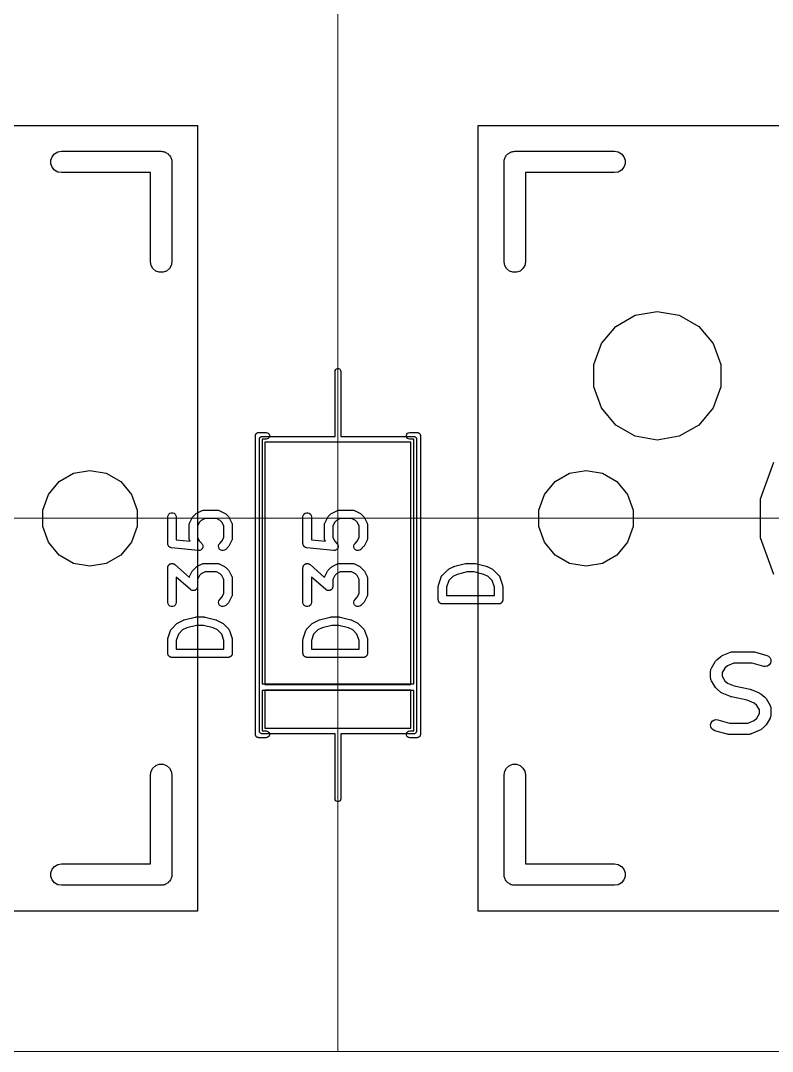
# Model space of a CAD drawing. Header units: millimetres. Extents: x 24 to 200, y 24 to 188.
# Drawn here: x 142.87 to 156.27, y 70.12 to 88.49 of the extents above; entities that cross this region are included whole.
import ezdxf

# ---------------------------------------------------------------- set-up
doc = ezdxf.new("R2010")
doc.units = ezdxf.units.MM
doc.layers.add('3_SwitchPlate', color=6, linetype='Continuous')
doc.layers.add('7_PCBサンプル', color=7, linetype='Continuous')
doc.layers.add('補助線', color=4, linetype='Continuous', lineweight=5, transparency=0.5)

# ---------------------------------------------------------------- blocks, each defined once
blk = doc.blocks.new('hhskb2-F.SilkS')
at = {"layer": '7_PCBサンプル'}
for p, q in [((130.45, -100.504), (130.507, -100.471)), ((130.507, -100.471), (130.572, -100.459)), ((130.572, -100.459), (132.35, -100.459)), ((132.35, -100.459), (132.366, -100.462)), ((132.366, -100.462), (132.383, -100.462)), ((132.383, -100.462), (132.399, -100.468)), ((132.399, -100.468), (132.415, -100.471)), ((132.415, -100.471), (132.43, -100.479)), ((132.43, -100.479), (132.445, -100.485)), ((138.555, -100.485), (138.57, -100.479)), ((138.57, -100.479), (138.585, -100.471)), ((138.585, -100.471), (138.601, -100.468)), ((138.601, -100.468), (138.617, -100.462)), ((138.617, -100.462), (138.634, -100.462)), ((138.634, -100.462), (138.65, -100.459)), ((138.65, -100.459), (140.428, -100.459)), ((140.428, -100.459), (140.493, -100.471)), ((140.493, -100.471), (140.55, -100.504)), ((130.384, -100.617), (130.407, -100.555)), ((130.384, -100.683), (130.384, -100.617)), ((130.407, -100.555), (130.45, -100.504)), ((132.445, -100.485), (132.458, -100.496)), ((132.458, -100.496), (132.472, -100.504)), ((132.472, -100.504), (132.483, -100.517)), ((132.483, -100.517), (132.496, -100.528)), ((132.496, -100.528), (132.504, -100.542)), ((132.504, -100.542), (132.515, -100.555)), ((132.515, -100.555), (132.521, -100.57)), ((132.521, -100.57), (132.529, -100.585)), ((132.529, -100.585), (132.532, -100.601)), ((132.532, -100.601), (132.538, -100.617)), ((132.538, -100.617), (132.538, -100.634)), ((132.538, -100.634), (132.54, -100.65)), ((132.54, -100.65), (132.54, -102.428)), ((138.459, -100.65), (138.462, -100.634)), ((138.459, -102.428), (138.459, -100.65)), ((138.462, -100.617), (138.468, -100.601)), ((138.462, -100.634), (138.462, -100.617)), ((138.468, -100.601), (138.471, -100.585)), ((138.471, -100.585), (138.479, -100.57)), ((138.479, -100.57), (138.485, -100.555)), ((138.485, -100.555), (138.496, -100.542)), ((138.496, -100.542), (138.504, -100.528)), ((138.504, -100.528), (138.517, -100.517)), ((138.517, -100.517), (138.528, -100.504)), ((138.528, -100.504), (138.542, -100.496)), ((138.542, -100.496), (138.555, -100.485)), ((140.55, -100.504), (140.593, -100.555)), ((140.593, -100.555), (140.616, -100.617)), ((140.616, -100.617), (140.616, -100.683)), ((130.407, -100.745), (130.384, -100.683)), ((130.45, -100.796), (130.407, -100.745)), ((130.507, -100.829), (130.45, -100.796)), ((130.572, -100.84), (130.507, -100.829)), ((132.159, -100.84), (130.572, -100.84)), ((132.159, -102.428), (132.159, -100.84)), ((140.428, -100.84), (138.84, -100.84)), ((138.84, -100.84), (138.84, -102.428)), ((140.493, -100.829), (140.428, -100.84)), ((140.55, -100.796), (140.493, -100.829)), ((140.593, -100.745), (140.55, -100.796)), ((140.616, -100.683), (140.593, -100.745)), ((132.171, -102.493), (132.159, -102.428)), ((132.204, -102.55), (132.171, -102.493)), ((132.529, -102.493), (132.496, -102.55)), ((132.54, -102.428), (132.529, -102.493)), ((138.471, -102.493), (138.459, -102.428)), ((138.504, -102.55), (138.471, -102.493)), ((138.829, -102.493), (138.796, -102.55)), ((138.84, -102.428), (138.829, -102.493)), ((132.255, -102.593), (132.204, -102.55)), ((132.317, -102.616), (132.255, -102.593)), ((132.383, -102.616), (132.317, -102.616)), ((132.445, -102.593), (132.383, -102.616)), ((132.496, -102.55), (132.445, -102.593)), ((138.555, -102.593), (138.504, -102.55)), ((138.617, -102.616), (138.555, -102.593)), ((138.683, -102.616), (138.617, -102.616)), ((138.745, -102.593), (138.683, -102.616)), ((138.796, -102.55), (138.745, -102.593)), ((140.452, -103.581), (140.798, -103.382)), ((140.798, -103.382), (141.19, -103.313)), ((141.19, -103.313), (141.582, -103.382)), ((141.582, -103.382), (141.928, -103.581)), ((140.196, -103.886), (140.452, -103.581)), ((141.928, -103.581), (142.184, -103.886)), ((140.06, -104.261), (140.196, -103.886)), ((142.184, -103.886), (142.32, -104.261)), ((140.06, -104.659), (140.06, -104.261)), ((142.32, -104.261), (142.32, -104.659)), ((140.196, -105.034), (140.06, -104.659)), ((142.32, -104.659), (142.184, -105.034)), ((140.452, -105.339), (140.196, -105.034)), ((142.184, -105.034), (141.928, -105.339)), ((140.798, -105.538), (140.452, -105.339)), ((141.928, -105.339), (141.582, -105.538)), ((134.03, -105.53), (134.031, -105.525)), ((134.03, -110.85), (134.03, -105.53)), ((134.031, -105.52), (134.033, -105.515)), ((134.031, -105.525), (134.031, -105.52)), ((134.033, -105.515), (134.034, -105.509)), ((134.034, -105.509), (134.036, -105.505)), ((134.036, -105.505), (134.038, -105.5)), ((134.038, -105.5), (134.041, -105.496)), ((134.041, -105.496), (134.044, -105.491)), ((134.044, -105.491), (134.048, -105.488)), ((134.048, -105.488), (134.051, -105.484)), ((134.051, -105.484), (134.056, -105.481)), ((134.056, -105.481), (134.06, -105.478)), ((134.06, -105.478), (134.065, -105.476)), ((134.065, -105.476), (134.069, -105.474)), ((134.069, -105.474), (134.075, -105.473)), ((134.075, -105.473), (134.08, -105.471)), ((134.08, -105.471), (134.085, -105.471)), ((134.085, -105.471), (134.09, -105.47)), ((134.09, -105.47), (134.22, -105.47)), ((134.22, -105.59), (134.15, -105.59)), ((134.15, -105.59), (134.15, -109.95)), ((134.22, -105.47), (134.241, -105.474)), ((134.241, -105.586), (134.22, -105.59)), ((134.241, -105.474), (134.259, -105.484)), ((134.259, -105.576), (134.241, -105.586)), ((134.259, -105.484), (134.272, -105.5)), ((134.272, -105.56), (134.259, -105.576)), ((134.272, -105.5), (134.279, -105.52)), ((134.279, -105.54), (134.272, -105.56)), ((134.279, -105.52), (134.279, -105.54)), ((136.721, -105.52), (136.728, -105.5)), ((136.721, -105.54), (136.721, -105.52)), ((136.728, -105.56), (136.721, -105.54)), ((136.728, -105.5), (136.741, -105.484)), ((136.741, -105.576), (136.728, -105.56)), ((136.741, -105.484), (136.759, -105.474)), ((136.759, -105.586), (136.741, -105.576)), ((136.759, -105.474), (136.78, -105.47)), ((136.78, -105.59), (136.759, -105.586)), ((136.78, -105.47), (136.91, -105.47)), ((136.85, -105.59), (136.78, -105.59)), ((136.85, -109.95), (136.85, -105.59)), ((136.91, -105.47), (136.915, -105.471)), ((136.915, -105.471), (136.92, -105.471)), ((136.92, -105.471), (136.925, -105.473)), ((136.925, -105.473), (136.931, -105.474)), ((136.931, -105.474), (136.935, -105.476)), ((136.935, -105.476), (136.94, -105.478)), ((136.94, -105.478), (136.944, -105.481)), ((136.944, -105.481), (136.949, -105.484)), ((136.949, -105.484), (136.952, -105.488)), ((136.952, -105.488), (136.956, -105.491)), ((136.956, -105.491), (136.959, -105.496)), ((136.959, -105.496), (136.962, -105.5)), ((136.962, -105.5), (136.964, -105.505)), ((136.964, -105.505), (136.966, -105.509)), ((136.966, -105.509), (136.967, -105.515)), ((136.967, -105.515), (136.969, -105.52)), ((136.969, -105.52), (136.969, -105.525)), ((136.969, -105.525), (136.97, -105.53)), ((136.97, -105.53), (136.97, -110.85)), ((141.19, -105.607), (140.798, -105.538)), ((141.582, -105.538), (141.19, -105.607)), ((130.788, -106.197), (131.08, -106.146)), ((131.08, -106.146), (131.372, -106.197)), ((139.628, -106.197), (139.92, -106.146)), ((139.92, -106.146), (140.212, -106.197)), ((143.029, -106.652), (143.267, -105.999)), ((130.34, -106.573), (130.531, -106.346)), ((130.531, -106.346), (130.788, -106.197)), ((131.372, -106.197), (131.629, -106.346)), ((131.629, -106.346), (131.82, -106.573)), ((139.18, -106.573), (139.371, -106.346)), ((139.371, -106.346), (139.628, -106.197)), ((140.212, -106.197), (140.469, -106.346)), ((140.469, -106.346), (140.66, -106.573)), ((130.239, -106.852), (130.34, -106.573)), ((131.82, -106.573), (131.921, -106.852)), ((139.079, -106.852), (139.18, -106.573)), ((140.66, -106.573), (140.761, -106.852)), ((143.029, -107.348), (143.029, -106.652)), ((130.239, -107.148), (130.239, -106.852)), ((131.921, -106.852), (131.921, -107.148)), ((132.485, -106.928), (132.505, -106.911)), ((132.505, -106.911), (132.529, -106.902)), ((132.529, -106.902), (132.555, -106.902)), ((132.555, -106.902), (132.58, -106.911)), ((132.58, -106.911), (132.6, -106.928)), ((132.975, -106.916), (132.985, -106.909)), ((132.985, -106.909), (133.08, -106.861)), ((133.08, -106.861), (133.084, -106.86)), ((133.084, -106.86), (133.088, -106.858)), ((133.088, -106.858), (133.097, -106.856)), ((133.097, -106.856), (133.105, -106.854)), ((133.105, -106.854), (133.11, -106.854)), ((133.11, -106.854), (133.114, -106.853)), ((133.114, -106.853), (133.352, -106.853)), ((133.352, -106.853), (133.356, -106.854)), ((133.356, -106.854), (133.36, -106.854)), ((133.36, -106.854), (133.369, -106.856)), ((133.369, -106.856), (133.378, -106.858)), ((133.378, -106.858), (133.381, -106.86)), ((133.381, -106.86), (133.385, -106.861)), ((133.385, -106.861), (133.481, -106.909)), ((133.481, -106.909), (133.49, -106.916)), ((139.079, -107.148), (139.079, -106.852)), ((140.761, -106.852), (140.761, -107.148)), ((132.467, -106.976), (132.472, -106.95)), ((132.467, -107.452), (132.467, -106.976)), ((132.472, -106.95), (132.485, -106.928)), ((132.6, -106.928), (132.613, -106.95)), ((132.613, -106.95), (132.617, -106.976)), ((132.617, -106.976), (132.617, -107.384)), ((132.851, -107.102), (132.853, -107.093)), ((132.853, -107.093), (132.855, -107.089)), ((132.855, -107.089), (132.856, -107.085)), ((132.856, -107.085), (132.904, -106.99)), ((132.904, -106.99), (132.911, -106.98)), ((132.911, -106.98), (132.918, -106.97)), ((132.918, -106.97), (132.966, -106.923)), ((132.966, -106.923), (132.975, -106.916)), ((133.033, -107.068), (132.998, -107.136)), ((133.063, -107.037), (133.033, -107.068)), ((133.132, -107.003), (133.063, -107.037)), ((133.334, -107.003), (133.132, -107.003)), ((133.403, -107.037), (133.334, -107.003)), ((133.433, -107.068), (133.403, -107.037)), ((133.467, -107.136), (133.433, -107.068)), ((133.49, -106.916), (133.5, -106.923)), ((133.5, -106.923), (133.548, -106.97)), ((133.548, -106.97), (133.555, -106.98)), ((133.555, -106.98), (133.562, -106.99)), ((133.562, -106.99), (133.609, -107.085)), ((133.609, -107.085), (133.611, -107.089)), ((133.611, -107.089), (133.613, -107.093)), ((133.613, -107.093), (133.614, -107.102)), ((130.34, -107.427), (130.239, -107.148)), ((131.921, -107.148), (131.82, -107.427)), ((132.848, -107.119), (132.849, -107.114)), ((132.848, -107.357), (132.848, -107.119)), ((132.849, -107.11), (132.851, -107.102)), ((132.849, -107.114), (132.849, -107.11)), ((132.998, -107.136), (132.998, -107.339)), ((133.467, -107.339), (133.467, -107.136)), ((133.614, -107.102), (133.617, -107.11)), ((133.617, -107.11), (133.617, -107.114)), ((133.617, -107.114), (133.617, -107.119)), ((133.617, -107.119), (133.617, -107.357)), ((139.18, -107.427), (139.079, -107.148)), ((140.761, -107.148), (140.66, -107.427)), ((130.531, -107.654), (130.34, -107.427)), ((131.82, -107.427), (131.629, -107.654)), ((132.468, -107.455), (132.467, -107.452)), ((132.468, -107.458), (132.468, -107.455)), ((132.47, -107.467), (132.468, -107.458)), ((132.617, -107.384), (132.866, -107.409)), ((132.849, -107.361), (132.848, -107.357)), ((132.849, -107.365), (132.849, -107.361)), ((132.851, -107.374), (132.849, -107.365)), ((132.853, -107.382), (132.851, -107.374)), ((132.855, -107.386), (132.853, -107.382)), ((132.856, -107.39), (132.855, -107.386)), ((132.866, -107.409), (132.856, -107.39)), ((132.998, -107.339), (133.033, -107.407)), ((133.033, -107.407), (133.072, -107.446)), ((133.072, -107.446), (133.072, -107.447)), ((133.072, -107.447), (133.072, -107.447)), ((133.072, -107.447), (133.079, -107.458)), ((133.079, -107.458), (133.087, -107.468)), ((133.379, -107.468), (133.394, -107.446)), ((133.394, -107.446), (133.433, -107.407)), ((133.433, -107.407), (133.467, -107.339)), ((133.609, -107.39), (133.562, -107.485)), ((133.611, -107.386), (133.609, -107.39)), ((133.613, -107.382), (133.611, -107.386)), ((133.614, -107.374), (133.613, -107.382)), ((133.617, -107.365), (133.614, -107.374)), ((133.617, -107.357), (133.617, -107.361)), ((133.617, -107.361), (133.617, -107.365)), ((139.371, -107.654), (139.18, -107.427)), ((140.66, -107.427), (140.469, -107.654)), ((143.267, -108.001), (143.029, -107.348)), ((132.472, -107.478), (132.47, -107.467)), ((132.473, -107.48), (132.472, -107.478)), ((132.474, -107.483), (132.473, -107.48)), ((132.48, -107.491), (132.474, -107.483)), ((132.485, -107.5), (132.48, -107.491)), ((132.487, -107.502), (132.485, -107.5)), ((132.489, -107.504), (132.487, -107.502)), ((132.497, -107.51), (132.489, -107.504)), ((132.505, -107.517), (132.497, -107.51)), ((132.508, -107.518), (132.505, -107.517)), ((132.51, -107.519), (132.508, -107.518)), ((132.52, -107.522), (132.51, -107.519)), ((132.529, -107.526), (132.52, -107.522)), ((132.532, -107.526), (132.529, -107.526)), ((132.535, -107.527), (132.532, -107.526)), ((133.011, -107.574), (132.535, -107.527)), ((133.012, -107.574), (133.011, -107.574)), ((133.024, -107.573), (133.012, -107.574)), ((133.012, -107.574), (133.012, -107.574)), ((133.037, -107.572), (133.024, -107.573)), ((133.038, -107.572), (133.037, -107.572)), ((133.049, -107.567), (133.038, -107.572)), ((133.038, -107.572), (133.038, -107.572)), ((133.061, -107.561), (133.049, -107.567)), ((133.062, -107.561), (133.061, -107.561)), ((133.061, -107.561), (133.061, -107.561)), ((133.07, -107.552), (133.062, -107.561)), ((133.079, -107.543), (133.07, -107.552)), ((133.08, -107.543), (133.079, -107.543)), ((133.085, -107.531), (133.08, -107.543)), ((133.08, -107.543), (133.08, -107.543)), ((133.091, -107.52), (133.085, -107.531)), ((133.087, -107.468), (133.087, -107.468)), ((133.087, -107.468), (133.087, -107.469)), ((133.087, -107.469), (133.09, -107.481)), ((133.09, -107.481), (133.093, -107.493)), ((133.092, -107.506), (133.091, -107.519)), ((133.091, -107.519), (133.091, -107.519)), ((133.091, -107.519), (133.091, -107.52)), ((133.093, -107.494), (133.092, -107.506)), ((133.093, -107.493), (133.093, -107.493)), ((133.093, -107.493), (133.093, -107.494)), ((133.372, -107.493), (133.379, -107.468)), ((133.375, -107.519), (133.372, -107.493)), ((133.386, -107.543), (133.375, -107.519)), ((133.404, -107.561), (133.386, -107.543)), ((133.428, -107.572), (133.404, -107.561)), ((133.454, -107.574), (133.428, -107.572)), ((133.479, -107.567), (133.454, -107.574)), ((133.5, -107.553), (133.479, -107.567)), ((133.548, -107.505), (133.5, -107.553)), ((133.555, -107.495), (133.548, -107.505)), ((133.562, -107.485), (133.555, -107.495)), ((130.788, -107.803), (130.531, -107.654)), ((131.08, -107.854), (130.788, -107.803)), ((131.372, -107.803), (131.08, -107.854)), ((131.629, -107.654), (131.372, -107.803)), ((132.485, -107.832), (132.491, -107.828)), ((132.491, -107.828), (132.495, -107.822)), ((132.495, -107.822), (132.5, -107.819)), ((132.5, -107.819), (132.505, -107.816)), ((132.505, -107.816), (132.512, -107.813)), ((132.512, -107.813), (132.518, -107.809)), ((132.518, -107.809), (132.524, -107.809)), ((132.524, -107.809), (132.529, -107.807)), ((132.529, -107.807), (132.537, -107.807)), ((132.537, -107.807), (132.544, -107.805)), ((132.544, -107.805), (132.55, -107.807)), ((132.55, -107.807), (132.555, -107.807)), ((132.555, -107.807), (132.562, -107.809)), ((132.562, -107.809), (132.569, -107.811)), ((132.569, -107.811), (132.574, -107.814)), ((132.574, -107.814), (132.58, -107.816)), ((132.58, -107.816), (132.585, -107.82)), ((132.585, -107.82), (132.592, -107.824)), ((132.592, -107.824), (132.852, -108.052)), ((132.985, -107.861), (133.08, -107.813)), ((133.08, -107.813), (133.084, -107.812)), ((133.084, -107.812), (133.088, -107.81)), ((133.088, -107.81), (133.097, -107.808)), ((133.097, -107.808), (133.105, -107.806)), ((133.105, -107.806), (133.11, -107.806)), ((133.11, -107.806), (133.114, -107.805)), ((133.114, -107.805), (133.352, -107.805)), ((133.352, -107.805), (133.356, -107.806)), ((133.356, -107.806), (133.36, -107.806)), ((133.36, -107.806), (133.369, -107.808)), ((133.369, -107.808), (133.378, -107.81)), ((133.378, -107.81), (133.381, -107.812)), ((133.381, -107.812), (133.385, -107.813)), ((133.385, -107.813), (133.481, -107.861)), ((139.628, -107.803), (139.371, -107.654)), ((139.92, -107.854), (139.628, -107.803)), ((140.212, -107.803), (139.92, -107.854)), ((140.469, -107.654), (140.212, -107.803)), ((132.467, -107.88), (132.469, -107.873)), ((132.467, -108.5), (132.467, -107.88)), ((132.469, -107.866), (132.471, -107.861)), ((132.469, -107.873), (132.469, -107.866)), ((132.471, -107.861), (132.472, -107.855)), ((132.472, -107.855), (132.476, -107.848)), ((132.476, -107.848), (132.478, -107.842)), ((132.478, -107.842), (132.482, -107.837)), ((132.482, -107.837), (132.485, -107.832)), ((132.856, -108.037), (132.904, -107.942)), ((132.904, -107.942), (132.911, -107.933)), ((132.911, -107.933), (132.918, -107.923)), ((132.918, -107.923), (132.966, -107.875)), ((132.966, -107.875), (132.975, -107.868)), ((132.975, -107.868), (132.985, -107.861)), ((133.063, -107.99), (133.033, -108.02)), ((133.132, -107.955), (133.063, -107.99)), ((133.334, -107.955), (133.132, -107.955)), ((133.403, -107.99), (133.334, -107.955)), ((133.433, -108.02), (133.403, -107.99)), ((133.481, -107.861), (133.49, -107.868)), ((133.49, -107.868), (133.5, -107.875)), ((133.5, -107.875), (133.548, -107.923)), ((133.548, -107.923), (133.555, -107.933)), ((133.555, -107.933), (133.562, -107.942)), ((133.562, -107.942), (133.609, -108.037)), ((132.874, -108.27), (132.617, -108.046)), ((132.617, -108.046), (132.617, -108.5)), ((132.852, -108.052), (132.853, -108.045)), ((132.853, -108.045), (132.855, -108.042)), ((132.855, -108.042), (132.856, -108.037)), ((133.033, -108.02), (132.998, -108.089)), ((132.998, -108.089), (132.998, -108.214)), ((133.467, -108.089), (133.433, -108.02)), ((133.467, -108.339), (133.467, -108.089)), ((133.609, -108.037), (133.611, -108.042)), ((133.611, -108.042), (133.613, -108.045)), ((133.613, -108.045), (133.614, -108.054)), ((133.614, -108.054), (133.617, -108.062)), ((133.617, -108.062), (133.617, -108.067)), ((133.617, -108.067), (133.617, -108.071)), ((133.617, -108.071), (133.617, -108.357)), ((132.88, -108.274), (132.874, -108.27)), ((132.886, -108.279), (132.88, -108.274)), ((132.891, -108.281), (132.886, -108.279)), ((132.896, -108.284), (132.891, -108.281)), ((132.903, -108.285), (132.896, -108.284)), ((132.91, -108.288), (132.903, -108.285)), ((132.916, -108.288), (132.91, -108.288)), ((132.922, -108.289), (132.916, -108.288)), ((132.929, -108.288), (132.922, -108.289)), ((132.936, -108.288), (132.929, -108.288)), ((132.942, -108.286), (132.936, -108.288)), ((132.948, -108.285), (132.942, -108.286)), ((132.954, -108.281), (132.948, -108.285)), ((132.961, -108.279), (132.954, -108.281)), ((132.965, -108.275), (132.961, -108.279)), ((132.97, -108.272), (132.965, -108.275)), ((132.975, -108.267), (132.97, -108.272)), ((132.981, -108.262), (132.975, -108.267)), ((132.984, -108.257), (132.981, -108.262)), ((132.987, -108.253), (132.984, -108.257)), ((132.99, -108.246), (132.987, -108.253)), ((132.994, -108.239), (132.99, -108.246)), ((132.995, -108.234), (132.994, -108.239)), ((132.997, -108.228), (132.995, -108.234)), ((132.998, -108.214), (132.997, -108.221)), ((132.997, -108.221), (132.997, -108.228)), ((133.433, -108.407), (133.467, -108.339)), ((133.614, -108.374), (133.613, -108.382)), ((133.617, -108.365), (133.614, -108.374)), ((133.617, -108.357), (133.617, -108.361)), ((133.617, -108.361), (133.617, -108.365)), ((132.472, -108.525), (132.467, -108.5)), ((132.485, -108.548), (132.472, -108.525)), ((132.505, -108.564), (132.485, -108.548)), ((132.529, -108.573), (132.505, -108.564)), ((132.58, -108.564), (132.555, -108.573)), ((132.6, -108.548), (132.58, -108.564)), ((132.613, -108.525), (132.6, -108.548)), ((132.617, -108.5), (132.613, -108.525)), ((133.372, -108.493), (133.379, -108.468)), ((133.375, -108.519), (133.372, -108.493)), ((133.386, -108.543), (133.375, -108.519)), ((133.379, -108.468), (133.394, -108.446)), ((133.404, -108.561), (133.386, -108.543)), ((133.394, -108.446), (133.433, -108.407)), ((133.428, -108.572), (133.404, -108.561)), ((133.5, -108.553), (133.479, -108.567)), ((133.548, -108.505), (133.5, -108.553)), ((133.555, -108.495), (133.548, -108.505)), ((133.562, -108.485), (133.555, -108.495)), ((133.609, -108.39), (133.562, -108.485)), ((133.611, -108.386), (133.609, -108.39)), ((133.613, -108.382), (133.611, -108.386)), ((132.555, -108.573), (132.529, -108.573)), ((133.454, -108.574), (133.428, -108.572)), ((133.479, -108.567), (133.454, -108.574)), ((132.537, -108.97), (132.632, -108.875)), ((132.632, -108.875), (132.642, -108.868)), ((132.642, -108.868), (132.652, -108.861)), ((132.652, -108.861), (132.747, -108.813)), ((132.747, -108.813), (132.755, -108.811)), ((132.755, -108.811), (132.762, -108.808)), ((132.762, -108.808), (132.953, -108.76)), ((132.98, -108.908), (132.807, -108.951)), ((132.953, -108.76), (132.962, -108.759)), ((132.962, -108.759), (132.971, -108.758)), ((132.971, -108.758), (133.114, -108.758)), ((133.105, -108.908), (132.98, -108.908)), ((133.278, -108.951), (133.105, -108.908)), ((133.114, -108.758), (133.123, -108.759)), ((133.123, -108.759), (133.132, -108.76)), ((133.132, -108.76), (133.322, -108.808)), ((133.322, -108.808), (133.33, -108.811)), ((133.33, -108.811), (133.338, -108.813)), ((133.338, -108.813), (133.433, -108.861)), ((133.433, -108.861), (133.443, -108.868)), ((133.443, -108.868), (133.453, -108.875)), ((133.453, -108.875), (133.548, -108.97)), ((132.471, -109.142), (132.519, -109)), ((132.519, -109), (132.521, -108.996)), ((132.521, -108.996), (132.522, -108.992)), ((132.522, -108.992), (132.527, -108.984)), ((132.527, -108.984), (132.531, -108.977)), ((132.531, -108.977), (132.534, -108.974)), ((132.534, -108.974), (132.537, -108.97)), ((132.656, -109.064), (132.617, -109.178)), ((132.73, -108.99), (132.656, -109.064)), ((132.807, -108.951), (132.73, -108.99)), ((133.355, -108.99), (133.278, -108.951)), ((133.429, -109.064), (133.355, -108.99)), ((133.467, -109.178), (133.429, -109.064)), ((133.548, -108.97), (133.55, -108.974)), ((133.55, -108.974), (133.554, -108.977)), ((133.554, -108.977), (133.558, -108.984)), ((133.558, -108.984), (133.563, -108.992)), ((133.563, -108.992), (133.564, -108.996)), ((133.564, -108.996), (133.566, -109)), ((133.566, -109), (133.614, -109.142)), ((132.467, -109.166), (132.469, -109.154)), ((132.467, -109.404), (132.467, -109.166)), ((132.469, -109.154), (132.471, -109.142)), ((132.617, -109.178), (132.617, -109.329)), ((133.467, -109.329), (133.467, -109.178)), ((133.614, -109.142), (133.615, -109.154)), ((133.615, -109.154), (133.617, -109.166)), ((133.617, -109.166), (133.617, -109.404)), ((132.469, -109.411), (132.467, -109.404)), ((132.469, -109.417), (132.469, -109.411)), ((132.471, -109.423), (132.469, -109.417)), ((132.472, -109.43), (132.471, -109.423)), ((132.475, -109.436), (132.472, -109.43)), ((132.477, -109.442), (132.475, -109.436)), ((132.482, -109.447), (132.477, -109.442)), ((132.485, -109.452), (132.482, -109.447)), ((132.49, -109.457), (132.485, -109.452)), ((132.494, -109.462), (132.49, -109.457)), ((132.5, -109.465), (132.494, -109.462)), ((132.505, -109.469), (132.5, -109.465)), ((132.511, -109.471), (132.505, -109.469)), ((132.517, -109.475), (132.511, -109.471)), ((132.523, -109.476), (132.517, -109.475)), ((132.529, -109.478), (132.523, -109.476)), ((132.536, -109.478), (132.529, -109.478)), ((132.542, -109.479), (132.536, -109.478)), ((133.542, -109.479), (132.542, -109.479)), ((132.617, -109.329), (133.467, -109.329)), ((133.549, -109.478), (133.542, -109.479)), ((133.555, -109.478), (133.549, -109.478)), ((133.562, -109.476), (133.555, -109.478)), ((133.568, -109.475), (133.562, -109.476)), ((133.574, -109.471), (133.568, -109.475)), ((133.58, -109.469), (133.574, -109.471)), ((133.585, -109.465), (133.58, -109.469)), ((133.591, -109.462), (133.585, -109.465)), ((133.595, -109.457), (133.591, -109.462)), ((133.6, -109.452), (133.595, -109.457)), ((133.603, -109.447), (133.6, -109.452)), ((133.607, -109.442), (133.603, -109.447)), ((133.61, -109.436), (133.607, -109.442)), ((133.613, -109.43), (133.61, -109.436)), ((133.614, -109.423), (133.613, -109.43)), ((133.616, -109.417), (133.614, -109.423)), ((133.617, -109.404), (133.616, -109.411)), ((133.616, -109.411), (133.616, -109.417)), ((142.25, -109.522), (142.322, -109.462)), ((142.322, -109.462), (142.336, -109.454)), ((142.336, -109.454), (142.348, -109.446)), ((142.348, -109.446), (142.493, -109.386)), ((142.493, -109.386), (142.496, -109.385)), ((142.496, -109.385), (142.498, -109.384)), ((142.498, -109.384), (142.513, -109.381)), ((142.513, -109.381), (142.528, -109.378)), ((142.528, -109.378), (142.53, -109.378)), ((142.53, -109.378), (142.533, -109.378)), ((142.533, -109.378), (142.895, -109.378)), ((142.895, -109.378), (142.909, -109.38)), ((142.909, -109.38), (142.923, -109.382)), ((142.923, -109.382), (143.14, -109.442)), ((143.14, -109.442), (143.172, -109.457)), ((143.172, -109.457), (143.197, -109.482)), ((143.197, -109.482), (143.212, -109.515)), ((142.155, -109.669), (142.228, -109.548)), ((142.228, -109.548), (142.239, -109.535)), ((142.239, -109.535), (142.25, -109.522)), ((142.441, -109.628), (142.393, -109.668)), ((142.553, -109.581), (142.441, -109.628)), ((142.882, -109.581), (142.553, -109.581)), ((143.086, -109.638), (142.882, -109.581)), ((143.121, -109.641), (143.086, -109.638)), ((143.155, -109.632), (143.121, -109.641)), ((143.184, -109.612), (143.155, -109.632)), ((143.205, -109.584), (143.184, -109.612)), ((143.214, -109.55), (143.205, -109.584)), ((143.212, -109.515), (143.214, -109.55)), ((142.141, -109.721), (142.142, -109.712)), ((142.141, -109.842), (142.141, -109.721)), ((142.142, -109.852), (142.141, -109.842)), ((142.142, -109.712), (142.143, -109.702)), ((142.143, -109.702), (142.145, -109.695)), ((142.145, -109.695), (142.147, -109.687)), ((142.147, -109.687), (142.152, -109.678)), ((142.152, -109.678), (142.155, -109.669)), ((142.393, -109.668), (142.344, -109.75)), ((142.344, -109.75), (142.344, -109.814)), ((142.344, -109.814), (142.393, -109.896)), ((134.15, -109.95), (136.85, -109.95)), ((142.143, -109.862), (142.142, -109.852)), ((142.145, -109.869), (142.143, -109.862)), ((142.147, -109.877), (142.145, -109.869)), ((142.152, -109.886), (142.147, -109.877)), ((142.155, -109.895), (142.152, -109.886)), ((142.228, -110.016), (142.155, -109.895)), ((142.239, -110.028), (142.228, -110.016)), ((142.25, -110.041), (142.239, -110.028)), ((142.393, -109.896), (142.441, -109.936)), ((142.441, -109.936), (142.563, -109.987)), ((142.563, -109.987), (142.844, -110.045)), ((136.85, -110.07), (134.15, -110.07)), ((134.15, -110.07), (134.15, -110.79)), ((136.85, -110.79), (136.85, -110.07)), ((142.322, -110.102), (142.25, -110.041)), ((142.336, -110.109), (142.322, -110.102)), ((142.348, -110.118), (142.336, -110.109)), ((142.493, -110.178), (142.348, -110.118)), ((142.503, -110.18), (142.493, -110.178)), ((142.512, -110.184), (142.503, -110.18)), ((142.793, -110.242), (142.512, -110.184)), ((142.844, -110.045), (142.853, -110.049)), ((142.853, -110.049), (142.862, -110.051)), ((142.862, -110.051), (143.007, -110.111)), ((143.007, -110.111), (143.02, -110.12)), ((143.02, -110.12), (143.033, -110.127)), ((143.033, -110.127), (143.106, -110.188)), ((143.106, -110.188), (143.117, -110.201)), ((143.117, -110.201), (143.128, -110.213)), ((143.128, -110.213), (143.2, -110.334)), ((142.915, -110.293), (142.793, -110.242)), ((142.962, -110.333), (142.915, -110.293)), ((143.012, -110.415), (142.962, -110.333)), ((143.2, -110.334), (143.204, -110.343)), ((143.204, -110.343), (143.209, -110.352)), ((143.209, -110.352), (143.21, -110.36)), ((143.21, -110.36), (143.213, -110.367)), ((143.213, -110.367), (143.213, -110.377)), ((143.213, -110.377), (143.215, -110.387)), ((143.215, -110.387), (143.215, -110.508)), ((142.915, -110.601), (142.962, -110.562)), ((142.962, -110.562), (143.012, -110.479)), ((143.012, -110.479), (143.012, -110.415)), ((143.2, -110.56), (143.128, -110.681)), ((143.204, -110.551), (143.2, -110.56)), ((143.209, -110.542), (143.204, -110.551)), ((143.21, -110.534), (143.209, -110.542)), ((143.213, -110.527), (143.21, -110.534)), ((143.215, -110.508), (143.213, -110.517)), ((143.213, -110.517), (143.213, -110.527)), ((142.141, -110.679), (142.151, -110.645)), ((142.144, -110.714), (142.141, -110.679)), ((142.159, -110.747), (142.144, -110.714)), ((142.151, -110.645), (142.171, -110.617)), ((142.183, -110.772), (142.159, -110.747)), ((142.171, -110.617), (142.2, -110.597)), ((142.2, -110.597), (142.234, -110.588)), ((142.234, -110.588), (142.269, -110.591)), ((142.269, -110.591), (142.474, -110.648)), ((142.474, -110.648), (142.803, -110.648)), ((142.803, -110.648), (142.915, -110.601)), ((143.033, -110.767), (143.02, -110.775)), ((143.106, -110.707), (143.033, -110.767)), ((143.117, -110.694), (143.106, -110.707)), ((143.128, -110.681), (143.117, -110.694)), ((134.031, -110.855), (134.03, -110.85)), ((134.031, -110.86), (134.031, -110.855)), ((134.033, -110.865), (134.031, -110.86)), ((134.034, -110.871), (134.033, -110.865)), ((134.036, -110.875), (134.034, -110.871)), ((134.038, -110.88), (134.036, -110.875)), ((134.041, -110.884), (134.038, -110.88)), ((134.044, -110.889), (134.041, -110.884)), ((134.048, -110.892), (134.044, -110.889)), ((134.051, -110.896), (134.048, -110.892)), ((134.056, -110.899), (134.051, -110.896)), ((134.06, -110.902), (134.056, -110.899)), ((134.065, -110.904), (134.06, -110.902)), ((134.069, -110.906), (134.065, -110.904)), ((134.075, -110.907), (134.069, -110.906)), ((134.08, -110.909), (134.075, -110.907)), ((134.085, -110.909), (134.08, -110.909)), ((134.09, -110.91), (134.085, -110.909)), ((134.22, -110.91), (134.09, -110.91)), ((134.15, -110.79), (134.22, -110.79)), ((134.22, -110.79), (134.241, -110.794)), ((134.241, -110.906), (134.22, -110.91)), ((134.241, -110.794), (134.259, -110.804)), ((134.259, -110.896), (134.241, -110.906)), ((134.259, -110.804), (134.272, -110.82)), ((134.272, -110.88), (134.259, -110.896)), ((134.272, -110.82), (134.279, -110.84)), ((134.279, -110.86), (134.272, -110.88)), ((134.279, -110.84), (134.279, -110.86)), ((136.721, -110.84), (136.728, -110.82)), ((136.721, -110.86), (136.721, -110.84)), ((136.728, -110.88), (136.721, -110.86)), ((136.728, -110.82), (136.741, -110.804)), ((136.741, -110.896), (136.728, -110.88)), ((136.741, -110.804), (136.759, -110.794)), ((136.759, -110.906), (136.741, -110.896)), ((136.759, -110.794), (136.78, -110.79)), ((136.78, -110.91), (136.759, -110.906)), ((136.78, -110.79), (136.85, -110.79)), ((136.91, -110.91), (136.78, -110.91)), ((136.915, -110.909), (136.91, -110.91)), ((136.92, -110.909), (136.915, -110.909)), ((136.925, -110.907), (136.92, -110.909)), ((136.931, -110.906), (136.925, -110.907)), ((136.935, -110.904), (136.931, -110.906)), ((136.94, -110.902), (136.935, -110.904)), ((136.944, -110.899), (136.94, -110.902)), ((136.949, -110.896), (136.944, -110.899)), ((136.952, -110.892), (136.949, -110.896)), ((136.956, -110.889), (136.952, -110.892)), ((136.959, -110.884), (136.956, -110.889)), ((136.962, -110.88), (136.959, -110.884)), ((136.964, -110.875), (136.962, -110.88)), ((136.966, -110.871), (136.964, -110.875)), ((136.967, -110.865), (136.966, -110.871)), ((136.969, -110.86), (136.967, -110.865)), ((136.97, -110.85), (136.969, -110.855)), ((136.969, -110.855), (136.969, -110.86)), ((142.215, -110.787), (142.183, -110.772)), ((142.433, -110.847), (142.215, -110.787)), ((142.446, -110.849), (142.433, -110.847)), ((142.46, -110.851), (142.446, -110.849)), ((142.823, -110.851), (142.46, -110.851)), ((142.825, -110.851), (142.823, -110.851)), ((142.828, -110.851), (142.825, -110.851)), ((142.842, -110.848), (142.828, -110.851)), ((142.858, -110.845), (142.842, -110.848)), ((142.86, -110.844), (142.858, -110.845)), ((142.862, -110.843), (142.86, -110.844)), ((143.007, -110.783), (142.862, -110.843)), ((143.02, -110.775), (143.007, -110.783)), ((132.171, -111.507), (132.204, -111.45)), ((132.204, -111.45), (132.255, -111.407)), ((132.255, -111.407), (132.317, -111.384)), ((132.317, -111.384), (132.383, -111.384)), ((132.383, -111.384), (132.445, -111.407)), ((132.445, -111.407), (132.496, -111.45)), ((132.496, -111.45), (132.529, -111.507)), ((138.471, -111.507), (138.504, -111.45)), ((138.504, -111.45), (138.555, -111.407)), ((138.555, -111.407), (138.617, -111.384)), ((138.617, -111.384), (138.683, -111.384)), ((138.683, -111.384), (138.745, -111.407)), ((138.745, -111.407), (138.796, -111.45)), ((138.796, -111.45), (138.829, -111.507)), ((132.159, -111.572), (132.171, -111.507)), ((132.159, -113.159), (132.159, -111.572)), ((132.529, -111.507), (132.54, -111.572)), ((132.54, -111.572), (132.54, -113.35)), ((138.459, -111.572), (138.471, -111.507)), ((138.459, -113.35), (138.459, -111.572)), ((138.829, -111.507), (138.84, -111.572)), ((138.84, -111.572), (138.84, -113.159)), ((130.384, -113.317), (130.407, -113.255)), ((130.384, -113.383), (130.384, -113.317)), ((130.407, -113.255), (130.45, -113.204)), ((130.45, -113.204), (130.507, -113.171)), ((130.507, -113.171), (130.572, -113.159)), ((130.572, -113.159), (132.159, -113.159)), ((138.84, -113.159), (140.428, -113.159)), ((140.428, -113.159), (140.493, -113.171)), ((140.493, -113.171), (140.55, -113.204)), ((140.55, -113.204), (140.593, -113.255)), ((140.593, -113.255), (140.616, -113.317)), ((140.616, -113.317), (140.616, -113.383)), ((130.407, -113.445), (130.384, -113.383)), ((130.45, -113.496), (130.407, -113.445)), ((130.507, -113.529), (130.45, -113.496)), ((132.43, -113.521), (132.415, -113.529)), ((132.445, -113.515), (132.43, -113.521)), ((132.458, -113.504), (132.445, -113.515)), ((132.472, -113.496), (132.458, -113.504)), ((132.483, -113.483), (132.472, -113.496)), ((132.496, -113.472), (132.483, -113.483)), ((132.504, -113.458), (132.496, -113.472)), ((132.515, -113.445), (132.504, -113.458)), ((132.521, -113.43), (132.515, -113.445)), ((132.529, -113.415), (132.521, -113.43)), ((132.532, -113.399), (132.529, -113.415)), ((132.538, -113.383), (132.532, -113.399)), ((132.54, -113.35), (132.538, -113.366)), ((132.538, -113.366), (132.538, -113.383)), ((138.462, -113.366), (138.459, -113.35)), ((138.462, -113.383), (138.462, -113.366)), ((138.468, -113.399), (138.462, -113.383)), ((138.471, -113.415), (138.468, -113.399)), ((138.479, -113.43), (138.471, -113.415)), ((138.485, -113.445), (138.479, -113.43)), ((138.496, -113.458), (138.485, -113.445)), ((138.504, -113.472), (138.496, -113.458)), ((138.517, -113.483), (138.504, -113.472)), ((138.528, -113.496), (138.517, -113.483)), ((138.542, -113.504), (138.528, -113.496)), ((138.555, -113.515), (138.542, -113.504)), ((138.57, -113.521), (138.555, -113.515)), ((138.585, -113.529), (138.57, -113.521)), ((140.55, -113.496), (140.493, -113.529)), ((140.593, -113.445), (140.55, -113.496)), ((140.616, -113.383), (140.593, -113.445)), ((130.572, -113.54), (130.507, -113.529)), ((132.35, -113.54), (130.572, -113.54)), ((132.366, -113.538), (132.35, -113.54)), ((132.383, -113.538), (132.366, -113.538)), ((132.399, -113.532), (132.383, -113.538)), ((132.415, -113.529), (132.399, -113.532)), ((138.601, -113.532), (138.585, -113.529)), ((138.617, -113.538), (138.601, -113.532)), ((138.634, -113.538), (138.617, -113.538)), ((138.65, -113.54), (138.634, -113.538)), ((140.428, -113.54), (138.65, -113.54)), ((140.493, -113.529), (140.428, -113.54))]:
    blk.add_line(p, q, dxfattribs=at)
blk = doc.blocks.new('hhskb2-F.Fab')
at = {"layer": '7_PCBサンプル'}
for p, q in [((135.462, -104.348), (135.475, -104.337)), ((135.475, -104.337), (135.491, -104.331)), ((135.491, -104.331), (135.509, -104.331)), ((135.509, -104.331), (135.525, -104.337)), ((135.525, -104.337), (135.538, -104.348)), ((135.45, -104.38), (135.453, -104.363)), ((135.45, -105.54), (135.45, -104.38)), ((135.453, -104.363), (135.462, -104.348)), ((135.538, -104.348), (135.547, -104.363)), ((135.547, -104.363), (135.55, -104.38)), ((135.55, -104.38), (135.55, -105.54)), ((134.1, -105.59), (134.101, -105.586)), ((134.1, -110.79), (134.1, -105.59)), ((134.101, -105.581), (134.102, -105.577)), ((134.101, -105.586), (134.101, -105.581)), ((134.102, -105.577), (134.103, -105.573)), ((134.103, -105.573), (134.105, -105.569)), ((134.105, -105.569), (134.107, -105.565)), ((134.107, -105.565), (134.11, -105.562)), ((134.11, -105.562), (134.112, -105.558)), ((134.112, -105.558), (134.115, -105.555)), ((134.115, -105.555), (134.118, -105.552)), ((134.118, -105.552), (134.122, -105.55)), ((134.122, -105.55), (134.125, -105.547)), ((134.125, -105.547), (134.129, -105.545)), ((134.129, -105.545), (134.133, -105.543)), ((134.133, -105.543), (134.137, -105.542)), ((134.137, -105.542), (134.141, -105.541)), ((134.141, -105.541), (134.146, -105.541)), ((134.146, -105.541), (134.15, -105.54)), ((134.15, -105.54), (135.45, -105.54)), ((135.55, -105.54), (136.85, -105.54)), ((136.85, -105.54), (136.854, -105.541)), ((136.854, -105.541), (136.859, -105.541)), ((136.859, -105.541), (136.863, -105.542)), ((136.863, -105.542), (136.867, -105.543)), ((136.867, -105.543), (136.871, -105.545)), ((136.871, -105.545), (136.875, -105.547)), ((136.875, -105.547), (136.878, -105.55)), ((136.878, -105.55), (136.882, -105.552)), ((136.882, -105.552), (136.885, -105.555)), ((136.885, -105.555), (136.888, -105.558)), ((136.888, -105.558), (136.89, -105.562)), ((136.89, -105.562), (136.893, -105.565)), ((136.893, -105.565), (136.895, -105.569)), ((136.895, -105.569), (136.897, -105.573)), ((136.897, -105.573), (136.898, -105.577)), ((136.898, -105.577), (136.899, -105.581)), ((136.899, -105.581), (136.899, -105.586)), ((136.899, -105.586), (136.9, -105.59)), ((136.9, -105.59), (136.9, -110.79)), ((134.2, -105.64), (134.2, -109.96)), ((136.8, -105.64), (134.2, -105.64)), ((136.8, -109.96), (136.8, -105.64)), ((134.895, -106.928), (134.915, -106.911)), ((134.915, -106.911), (134.939, -106.902)), ((134.939, -106.902), (134.965, -106.902)), ((134.965, -106.902), (134.99, -106.911)), ((134.99, -106.911), (135.01, -106.928)), ((135.385, -106.916), (135.395, -106.909)), ((135.395, -106.909), (135.49, -106.861)), ((135.49, -106.861), (135.494, -106.86)), ((135.494, -106.86), (135.498, -106.858)), ((135.498, -106.858), (135.507, -106.856)), ((135.507, -106.856), (135.515, -106.854)), ((135.515, -106.854), (135.52, -106.854)), ((135.52, -106.854), (135.524, -106.853)), ((135.524, -106.853), (135.762, -106.853)), ((135.762, -106.853), (135.766, -106.854)), ((135.766, -106.854), (135.77, -106.854)), ((135.77, -106.854), (135.779, -106.856)), ((135.779, -106.856), (135.788, -106.858)), ((135.788, -106.858), (135.791, -106.86)), ((135.791, -106.86), (135.795, -106.861)), ((135.795, -106.861), (135.891, -106.909)), ((135.891, -106.909), (135.9, -106.916)), ((134.877, -106.976), (134.882, -106.95)), ((134.877, -107.452), (134.877, -106.976)), ((134.882, -106.95), (134.895, -106.928)), ((135.01, -106.928), (135.023, -106.95)), ((135.023, -106.95), (135.027, -106.976)), ((135.027, -106.976), (135.027, -107.384)), ((135.261, -107.102), (135.263, -107.093)), ((135.263, -107.093), (135.265, -107.089)), ((135.265, -107.089), (135.266, -107.085)), ((135.266, -107.085), (135.314, -106.99)), ((135.314, -106.99), (135.321, -106.98)), ((135.321, -106.98), (135.328, -106.97)), ((135.328, -106.97), (135.376, -106.923)), ((135.376, -106.923), (135.385, -106.916)), ((135.443, -107.068), (135.408, -107.136)), ((135.473, -107.037), (135.443, -107.068)), ((135.542, -107.003), (135.473, -107.037)), ((135.744, -107.003), (135.542, -107.003)), ((135.813, -107.037), (135.744, -107.003)), ((135.843, -107.068), (135.813, -107.037)), ((135.877, -107.136), (135.843, -107.068)), ((135.9, -106.916), (135.91, -106.923)), ((135.91, -106.923), (135.958, -106.97)), ((135.958, -106.97), (135.965, -106.98)), ((135.965, -106.98), (135.972, -106.99)), ((135.972, -106.99), (136.019, -107.085)), ((136.019, -107.085), (136.021, -107.089)), ((136.021, -107.089), (136.023, -107.093)), ((136.023, -107.093), (136.024, -107.102)), ((135.258, -107.119), (135.259, -107.114)), ((135.258, -107.357), (135.258, -107.119)), ((135.259, -107.11), (135.261, -107.102)), ((135.259, -107.114), (135.259, -107.11)), ((135.408, -107.136), (135.408, -107.339)), ((135.877, -107.339), (135.877, -107.136)), ((136.024, -107.102), (136.027, -107.11)), ((136.027, -107.11), (136.027, -107.114)), ((136.027, -107.114), (136.027, -107.119)), ((136.027, -107.119), (136.027, -107.357)), ((134.878, -107.455), (134.877, -107.452)), ((134.878, -107.458), (134.878, -107.455)), ((134.88, -107.467), (134.878, -107.458)), ((135.027, -107.384), (135.276, -107.409)), ((135.259, -107.361), (135.258, -107.357)), ((135.259, -107.365), (135.259, -107.361)), ((135.261, -107.374), (135.259, -107.365)), ((135.263, -107.382), (135.261, -107.374)), ((135.265, -107.386), (135.263, -107.382)), ((135.266, -107.39), (135.265, -107.386)), ((135.276, -107.409), (135.266, -107.39)), ((135.408, -107.339), (135.443, -107.407)), ((135.443, -107.407), (135.482, -107.446)), ((135.482, -107.446), (135.482, -107.447)), ((135.482, -107.447), (135.482, -107.447)), ((135.482, -107.447), (135.489, -107.458)), ((135.489, -107.458), (135.497, -107.468)), ((135.789, -107.468), (135.804, -107.446)), ((135.804, -107.446), (135.843, -107.407)), ((135.843, -107.407), (135.877, -107.339)), ((136.019, -107.39), (135.972, -107.485)), ((136.021, -107.386), (136.019, -107.39)), ((136.023, -107.382), (136.021, -107.386)), ((136.024, -107.374), (136.023, -107.382)), ((136.027, -107.365), (136.024, -107.374)), ((136.027, -107.357), (136.027, -107.361)), ((136.027, -107.361), (136.027, -107.365)), ((134.882, -107.478), (134.88, -107.467)), ((134.883, -107.48), (134.882, -107.478)), ((134.884, -107.483), (134.883, -107.48)), ((134.89, -107.491), (134.884, -107.483)), ((134.895, -107.5), (134.89, -107.491)), ((134.897, -107.502), (134.895, -107.5)), ((134.899, -107.504), (134.897, -107.502)), ((134.907, -107.51), (134.899, -107.504)), ((134.915, -107.517), (134.907, -107.51)), ((134.918, -107.518), (134.915, -107.517)), ((134.92, -107.519), (134.918, -107.518)), ((134.93, -107.522), (134.92, -107.519)), ((134.939, -107.526), (134.93, -107.522)), ((134.942, -107.526), (134.939, -107.526)), ((134.945, -107.527), (134.942, -107.526)), ((135.421, -107.574), (134.945, -107.527)), ((135.422, -107.574), (135.421, -107.574)), ((135.434, -107.573), (135.422, -107.574)), ((135.422, -107.574), (135.422, -107.574)), ((135.447, -107.572), (135.434, -107.573)), ((135.448, -107.572), (135.447, -107.572)), ((135.459, -107.567), (135.448, -107.572)), ((135.448, -107.572), (135.448, -107.572)), ((135.471, -107.561), (135.459, -107.567)), ((135.472, -107.561), (135.471, -107.561)), ((135.471, -107.561), (135.471, -107.561)), ((135.48, -107.552), (135.472, -107.561)), ((135.489, -107.543), (135.48, -107.552)), ((135.49, -107.543), (135.489, -107.543)), ((135.495, -107.531), (135.49, -107.543)), ((135.49, -107.543), (135.49, -107.543)), ((135.501, -107.52), (135.495, -107.531)), ((135.497, -107.468), (135.497, -107.468)), ((135.497, -107.468), (135.497, -107.469)), ((135.497, -107.469), (135.5, -107.481)), ((135.5, -107.481), (135.503, -107.493)), ((135.502, -107.506), (135.501, -107.519)), ((135.501, -107.519), (135.501, -107.519)), ((135.501, -107.519), (135.501, -107.52)), ((135.503, -107.494), (135.502, -107.506)), ((135.503, -107.493), (135.503, -107.493)), ((135.503, -107.493), (135.503, -107.494)), ((135.782, -107.493), (135.789, -107.468)), ((135.785, -107.519), (135.782, -107.493)), ((135.796, -107.543), (135.785, -107.519)), ((135.814, -107.561), (135.796, -107.543)), ((135.838, -107.572), (135.814, -107.561)), ((135.864, -107.574), (135.838, -107.572)), ((135.889, -107.567), (135.864, -107.574)), ((135.91, -107.553), (135.889, -107.567)), ((135.958, -107.505), (135.91, -107.553)), ((135.965, -107.495), (135.958, -107.505)), ((135.972, -107.485), (135.965, -107.495)), ((134.895, -107.832), (134.901, -107.828)), ((134.901, -107.828), (134.905, -107.822)), ((134.905, -107.822), (134.91, -107.819)), ((134.91, -107.819), (134.915, -107.816)), ((134.915, -107.816), (134.922, -107.813)), ((134.922, -107.813), (134.928, -107.809)), ((134.928, -107.809), (134.934, -107.809)), ((134.934, -107.809), (134.939, -107.807)), ((134.939, -107.807), (134.947, -107.807)), ((134.947, -107.807), (134.954, -107.805)), ((134.954, -107.805), (134.96, -107.807)), ((134.96, -107.807), (134.965, -107.807)), ((134.965, -107.807), (134.972, -107.809)), ((134.972, -107.809), (134.979, -107.811)), ((134.979, -107.811), (134.984, -107.814)), ((134.984, -107.814), (134.99, -107.816)), ((134.99, -107.816), (134.995, -107.82)), ((134.995, -107.82), (135.002, -107.824)), ((135.002, -107.824), (135.262, -108.052)), ((135.395, -107.861), (135.49, -107.813)), ((135.49, -107.813), (135.494, -107.812)), ((135.494, -107.812), (135.498, -107.81)), ((135.498, -107.81), (135.507, -107.808)), ((135.507, -107.808), (135.515, -107.806)), ((135.515, -107.806), (135.52, -107.806)), ((135.52, -107.806), (135.524, -107.805)), ((135.524, -107.805), (135.762, -107.805)), ((135.762, -107.805), (135.766, -107.806)), ((135.766, -107.806), (135.77, -107.806)), ((135.77, -107.806), (135.779, -107.808)), ((135.779, -107.808), (135.788, -107.81)), ((135.788, -107.81), (135.791, -107.812)), ((135.791, -107.812), (135.795, -107.813)), ((135.795, -107.813), (135.891, -107.861)), ((137.582, -107.855), (137.773, -107.808)), ((137.773, -107.808), (137.782, -107.807)), ((137.782, -107.807), (137.791, -107.805)), ((137.791, -107.805), (137.934, -107.805)), ((137.934, -107.805), (137.943, -107.807)), ((137.943, -107.807), (137.952, -107.808)), ((137.952, -107.808), (138.142, -107.855)), ((134.877, -107.88), (134.879, -107.873)), ((134.877, -108.5), (134.877, -107.88)), ((134.879, -107.866), (134.881, -107.861)), ((134.879, -107.873), (134.879, -107.866)), ((134.881, -107.861), (134.882, -107.855)), ((134.882, -107.855), (134.886, -107.848)), ((134.886, -107.848), (134.888, -107.842)), ((134.888, -107.842), (134.892, -107.837)), ((134.892, -107.837), (134.895, -107.832)), ((135.266, -108.037), (135.314, -107.942)), ((135.314, -107.942), (135.321, -107.933)), ((135.321, -107.933), (135.328, -107.923)), ((135.328, -107.923), (135.376, -107.875)), ((135.376, -107.875), (135.385, -107.868)), ((135.385, -107.868), (135.395, -107.861)), ((135.473, -107.99), (135.443, -108.02)), ((135.542, -107.955), (135.473, -107.99)), ((135.744, -107.955), (135.542, -107.955)), ((135.813, -107.99), (135.744, -107.955)), ((135.843, -108.02), (135.813, -107.99)), ((135.891, -107.861), (135.9, -107.868)), ((135.9, -107.868), (135.91, -107.875)), ((135.91, -107.875), (135.958, -107.923)), ((135.958, -107.923), (135.965, -107.933)), ((135.965, -107.933), (135.972, -107.942)), ((135.972, -107.942), (136.019, -108.037)), ((137.357, -108.018), (137.452, -107.923)), ((137.452, -107.923), (137.462, -107.916)), ((137.462, -107.916), (137.472, -107.909)), ((137.472, -107.909), (137.567, -107.861)), ((137.627, -107.999), (137.55, -108.037)), ((137.567, -107.861), (137.575, -107.859)), ((137.575, -107.859), (137.582, -107.855)), ((137.8, -107.955), (137.627, -107.999)), ((137.925, -107.955), (137.8, -107.955)), ((138.098, -107.999), (137.925, -107.955)), ((138.175, -108.037), (138.098, -107.999)), ((138.142, -107.855), (138.15, -107.859)), ((138.15, -107.859), (138.158, -107.861)), ((138.158, -107.861), (138.253, -107.909)), ((138.253, -107.909), (138.263, -107.916)), ((138.263, -107.916), (138.273, -107.923)), ((138.273, -107.923), (138.368, -108.018)), ((135.284, -108.27), (135.027, -108.046)), ((135.027, -108.046), (135.027, -108.5)), ((135.262, -108.052), (135.263, -108.045)), ((135.263, -108.045), (135.265, -108.042)), ((135.265, -108.042), (135.266, -108.037)), ((135.443, -108.02), (135.408, -108.089)), ((135.408, -108.089), (135.408, -108.214)), ((135.877, -108.089), (135.843, -108.02)), ((135.877, -108.339), (135.877, -108.089)), ((136.019, -108.037), (136.021, -108.042)), ((136.021, -108.042), (136.023, -108.045)), ((136.023, -108.045), (136.024, -108.054)), ((136.024, -108.054), (136.027, -108.062)), ((136.027, -108.062), (136.027, -108.067)), ((136.027, -108.067), (136.027, -108.071)), ((136.027, -108.071), (136.027, -108.357)), ((137.289, -108.202), (137.291, -108.19)), ((137.291, -108.19), (137.339, -108.047)), ((137.339, -108.047), (137.341, -108.043)), ((137.341, -108.043), (137.342, -108.039)), ((137.342, -108.039), (137.347, -108.032)), ((137.347, -108.032), (137.351, -108.024)), ((137.351, -108.024), (137.354, -108.021)), ((137.354, -108.021), (137.357, -108.018)), ((137.476, -108.111), (137.437, -108.226)), ((137.55, -108.037), (137.476, -108.111)), ((138.249, -108.111), (138.175, -108.037)), ((138.287, -108.226), (138.249, -108.111)), ((138.368, -108.018), (138.37, -108.021)), ((138.37, -108.021), (138.374, -108.024)), ((138.374, -108.024), (138.378, -108.032)), ((138.378, -108.032), (138.383, -108.039)), ((138.383, -108.039), (138.384, -108.043)), ((138.384, -108.043), (138.386, -108.047)), ((138.386, -108.047), (138.434, -108.19)), ((138.434, -108.19), (138.435, -108.202)), ((135.29, -108.274), (135.284, -108.27)), ((135.296, -108.279), (135.29, -108.274)), ((135.301, -108.281), (135.296, -108.279)), ((135.306, -108.284), (135.301, -108.281)), ((135.313, -108.285), (135.306, -108.284)), ((135.32, -108.288), (135.313, -108.285)), ((135.326, -108.288), (135.32, -108.288)), ((135.332, -108.289), (135.326, -108.288)), ((135.339, -108.288), (135.332, -108.289)), ((135.346, -108.288), (135.339, -108.288)), ((135.352, -108.286), (135.346, -108.288)), ((135.358, -108.285), (135.352, -108.286)), ((135.364, -108.281), (135.358, -108.285)), ((135.371, -108.279), (135.364, -108.281)), ((135.375, -108.275), (135.371, -108.279)), ((135.38, -108.272), (135.375, -108.275)), ((135.385, -108.267), (135.38, -108.272)), ((135.391, -108.262), (135.385, -108.267)), ((135.394, -108.257), (135.391, -108.262)), ((135.397, -108.253), (135.394, -108.257)), ((135.4, -108.246), (135.397, -108.253)), ((135.404, -108.239), (135.4, -108.246)), ((135.405, -108.234), (135.404, -108.239)), ((135.407, -108.228), (135.405, -108.234)), ((135.408, -108.214), (135.407, -108.221)), ((135.407, -108.221), (135.407, -108.228)), ((135.843, -108.407), (135.877, -108.339)), ((136.024, -108.374), (136.023, -108.382)), ((136.027, -108.365), (136.024, -108.374)), ((136.027, -108.357), (136.027, -108.361)), ((136.027, -108.361), (136.027, -108.365)), ((137.287, -108.214), (137.289, -108.202)), ((137.287, -108.452), (137.287, -108.214)), ((137.437, -108.226), (137.437, -108.377)), ((137.437, -108.377), (138.287, -108.377)), ((138.287, -108.377), (138.287, -108.226)), ((138.435, -108.202), (138.437, -108.214)), ((138.437, -108.214), (138.437, -108.452)), ((134.882, -108.525), (134.877, -108.5)), ((134.895, -108.548), (134.882, -108.525)), ((134.915, -108.564), (134.895, -108.548)), ((134.939, -108.573), (134.915, -108.564)), ((134.99, -108.564), (134.965, -108.573)), ((135.01, -108.548), (134.99, -108.564)), ((135.023, -108.525), (135.01, -108.548)), ((135.027, -108.5), (135.023, -108.525)), ((135.782, -108.493), (135.789, -108.468)), ((135.785, -108.519), (135.782, -108.493)), ((135.796, -108.543), (135.785, -108.519)), ((135.789, -108.468), (135.804, -108.446)), ((135.814, -108.561), (135.796, -108.543)), ((135.804, -108.446), (135.843, -108.407)), ((135.838, -108.572), (135.814, -108.561)), ((135.91, -108.553), (135.889, -108.567)), ((135.958, -108.505), (135.91, -108.553)), ((135.965, -108.495), (135.958, -108.505)), ((135.972, -108.485), (135.965, -108.495)), ((136.019, -108.39), (135.972, -108.485)), ((136.021, -108.386), (136.019, -108.39)), ((136.023, -108.382), (136.021, -108.386)), ((137.289, -108.458), (137.287, -108.452)), ((137.289, -108.465), (137.289, -108.458)), ((137.291, -108.471), (137.289, -108.465)), ((137.292, -108.478), (137.291, -108.471)), ((137.295, -108.483), (137.292, -108.478)), ((137.297, -108.489), (137.295, -108.483)), ((137.302, -108.494), (137.297, -108.489)), ((137.305, -108.5), (137.302, -108.494)), ((137.31, -108.504), (137.305, -108.5)), ((137.314, -108.509), (137.31, -108.504)), ((137.32, -108.513), (137.314, -108.509)), ((137.325, -108.517), (137.32, -108.513)), ((137.331, -108.519), (137.325, -108.517)), ((137.337, -108.522), (137.331, -108.519)), ((137.343, -108.524), (137.337, -108.522)), ((137.349, -108.526), (137.343, -108.524)), ((137.356, -108.526), (137.349, -108.526)), ((137.362, -108.527), (137.356, -108.526)), ((138.362, -108.527), (137.362, -108.527)), ((138.369, -108.526), (138.362, -108.527)), ((138.375, -108.526), (138.369, -108.526)), ((138.382, -108.524), (138.375, -108.526)), ((138.388, -108.522), (138.382, -108.524)), ((138.394, -108.519), (138.388, -108.522)), ((138.4, -108.517), (138.394, -108.519)), ((138.405, -108.513), (138.4, -108.517)), ((138.411, -108.509), (138.405, -108.513)), ((138.415, -108.504), (138.411, -108.509)), ((138.42, -108.5), (138.415, -108.504)), ((138.423, -108.494), (138.42, -108.5)), ((138.427, -108.489), (138.423, -108.494)), ((138.43, -108.483), (138.427, -108.489)), ((138.433, -108.478), (138.43, -108.483)), ((138.434, -108.471), (138.433, -108.478)), ((138.436, -108.465), (138.434, -108.471)), ((138.437, -108.452), (138.436, -108.458)), ((138.436, -108.458), (138.436, -108.465)), ((134.965, -108.573), (134.939, -108.573)), ((135.864, -108.574), (135.838, -108.572)), ((135.889, -108.567), (135.864, -108.574)), ((134.947, -108.97), (135.042, -108.875)), ((135.042, -108.875), (135.052, -108.868)), ((135.052, -108.868), (135.062, -108.861)), ((135.062, -108.861), (135.157, -108.813)), ((135.157, -108.813), (135.165, -108.811)), ((135.165, -108.811), (135.172, -108.808)), ((135.172, -108.808), (135.363, -108.76)), ((135.39, -108.908), (135.217, -108.951)), ((135.363, -108.76), (135.372, -108.759)), ((135.372, -108.759), (135.381, -108.758)), ((135.381, -108.758), (135.524, -108.758)), ((135.515, -108.908), (135.39, -108.908)), ((135.688, -108.951), (135.515, -108.908)), ((135.524, -108.758), (135.533, -108.759)), ((135.533, -108.759), (135.542, -108.76)), ((135.542, -108.76), (135.732, -108.808)), ((135.732, -108.808), (135.74, -108.811)), ((135.74, -108.811), (135.748, -108.813)), ((135.748, -108.813), (135.843, -108.861)), ((135.843, -108.861), (135.853, -108.868)), ((135.853, -108.868), (135.863, -108.875)), ((135.863, -108.875), (135.958, -108.97)), ((134.881, -109.142), (134.929, -109)), ((134.929, -109), (134.931, -108.996)), ((134.931, -108.996), (134.932, -108.992)), ((134.932, -108.992), (134.937, -108.984)), ((134.937, -108.984), (134.941, -108.977)), ((134.941, -108.977), (134.944, -108.974)), ((134.944, -108.974), (134.947, -108.97)), ((135.066, -109.064), (135.027, -109.178)), ((135.14, -108.99), (135.066, -109.064)), ((135.217, -108.951), (135.14, -108.99)), ((135.765, -108.99), (135.688, -108.951)), ((135.839, -109.064), (135.765, -108.99)), ((135.877, -109.178), (135.839, -109.064)), ((135.958, -108.97), (135.96, -108.974)), ((135.96, -108.974), (135.964, -108.977)), ((135.964, -108.977), (135.968, -108.984)), ((135.968, -108.984), (135.973, -108.992)), ((135.973, -108.992), (135.974, -108.996)), ((135.974, -108.996), (135.976, -109)), ((135.976, -109), (136.024, -109.142)), ((134.877, -109.166), (134.879, -109.154)), ((134.877, -109.404), (134.877, -109.166)), ((134.879, -109.154), (134.881, -109.142)), ((135.027, -109.178), (135.027, -109.329)), ((135.877, -109.329), (135.877, -109.178)), ((136.024, -109.142), (136.025, -109.154)), ((136.025, -109.154), (136.027, -109.166)), ((136.027, -109.166), (136.027, -109.404)), ((134.879, -109.411), (134.877, -109.404)), ((134.879, -109.417), (134.879, -109.411)), ((134.881, -109.423), (134.879, -109.417)), ((134.882, -109.43), (134.881, -109.423)), ((134.885, -109.436), (134.882, -109.43)), ((134.887, -109.442), (134.885, -109.436)), ((134.892, -109.447), (134.887, -109.442)), ((134.895, -109.452), (134.892, -109.447)), ((134.9, -109.457), (134.895, -109.452)), ((134.904, -109.462), (134.9, -109.457)), ((134.91, -109.465), (134.904, -109.462)), ((134.915, -109.469), (134.91, -109.465)), ((134.921, -109.471), (134.915, -109.469)), ((134.927, -109.475), (134.921, -109.471)), ((134.933, -109.476), (134.927, -109.475)), ((134.939, -109.478), (134.933, -109.476)), ((134.946, -109.478), (134.939, -109.478)), ((134.952, -109.479), (134.946, -109.478)), ((135.952, -109.479), (134.952, -109.479)), ((135.027, -109.329), (135.877, -109.329)), ((135.959, -109.478), (135.952, -109.479)), ((135.965, -109.478), (135.959, -109.478)), ((135.972, -109.476), (135.965, -109.478)), ((135.978, -109.475), (135.972, -109.476)), ((135.984, -109.471), (135.978, -109.475)), ((135.99, -109.469), (135.984, -109.471)), ((135.995, -109.465), (135.99, -109.469)), ((136.001, -109.462), (135.995, -109.465)), ((136.005, -109.457), (136.001, -109.462)), ((136.01, -109.452), (136.005, -109.457)), ((136.013, -109.447), (136.01, -109.452)), ((136.017, -109.442), (136.013, -109.447)), ((136.02, -109.436), (136.017, -109.442)), ((136.023, -109.43), (136.02, -109.436)), ((136.024, -109.423), (136.023, -109.43)), ((136.026, -109.417), (136.024, -109.423)), ((136.027, -109.404), (136.026, -109.411)), ((136.026, -109.411), (136.026, -109.417)), ((134.2, -109.96), (136.8, -109.96)), ((134.2, -110.06), (134.2, -110.74)), ((136.8, -110.06), (134.2, -110.06)), ((136.8, -110.74), (136.8, -110.06)), ((134.2, -110.74), (136.8, -110.74)), ((134.101, -110.794), (134.1, -110.79)), ((134.101, -110.799), (134.101, -110.794)), ((134.102, -110.803), (134.101, -110.799)), ((134.103, -110.807), (134.102, -110.803)), ((134.105, -110.811), (134.103, -110.807)), ((134.107, -110.815), (134.105, -110.811)), ((134.11, -110.818), (134.107, -110.815)), ((134.112, -110.822), (134.11, -110.818)), ((134.115, -110.825), (134.112, -110.822)), ((134.118, -110.828), (134.115, -110.825)), ((134.122, -110.83), (134.118, -110.828)), ((134.125, -110.833), (134.122, -110.83)), ((134.129, -110.835), (134.125, -110.833)), ((134.133, -110.837), (134.129, -110.835)), ((134.137, -110.838), (134.133, -110.837)), ((134.141, -110.839), (134.137, -110.838)), ((134.146, -110.839), (134.141, -110.839)), ((134.15, -110.84), (134.146, -110.839)), ((135.45, -110.84), (134.15, -110.84)), ((135.45, -112), (135.45, -110.84)), ((136.85, -110.84), (135.55, -110.84)), ((135.55, -110.84), (135.55, -112)), ((136.854, -110.839), (136.85, -110.84)), ((136.859, -110.839), (136.854, -110.839)), ((136.863, -110.838), (136.859, -110.839)), ((136.867, -110.837), (136.863, -110.838)), ((136.871, -110.835), (136.867, -110.837)), ((136.875, -110.833), (136.871, -110.835)), ((136.878, -110.83), (136.875, -110.833)), ((136.882, -110.828), (136.878, -110.83)), ((136.885, -110.825), (136.882, -110.828)), ((136.888, -110.822), (136.885, -110.825)), ((136.89, -110.818), (136.888, -110.822)), ((136.893, -110.815), (136.89, -110.818)), ((136.895, -110.811), (136.893, -110.815)), ((136.897, -110.807), (136.895, -110.811)), ((136.898, -110.803), (136.897, -110.807)), ((136.899, -110.799), (136.898, -110.803)), ((136.9, -110.79), (136.899, -110.794)), ((136.899, -110.794), (136.899, -110.799)), ((135.453, -112.017), (135.45, -112)), ((135.462, -112.032), (135.453, -112.017)), ((135.475, -112.043), (135.462, -112.032)), ((135.491, -112.049), (135.475, -112.043)), ((135.509, -112.049), (135.491, -112.049)), ((135.525, -112.043), (135.509, -112.049)), ((135.538, -112.032), (135.525, -112.043)), ((135.547, -112.017), (135.538, -112.032)), ((135.55, -112), (135.547, -112.017))]:
    blk.add_line(p, q, dxfattribs=at)

msp = doc.modelspace()

# ---------------------------------------------------------------- linework, layer by layer
at = {"layer": '3_SwitchPlate'}
for points in [[(132.025, 72.625), (132.025, 86.625), (146.025, 86.625), (146.025, 72.625)], [(151.025, 72.625), (151.025, 86.625), (165.025, 86.625), (165.025, 72.625)]]:
    msp.add_lwpolyline(points, close=True, dxfattribs=at)
at = {"layer": '7_PCBサンプル', "lineweight": 5}
for points in [[(129.525, 70.125), (129.525, 89.125), (148.525, 89.125), (148.525, 70.125)], [(148.525, 70.125), (148.525, 89.125), (167.525, 89.125), (167.525, 70.125)]]:
    msp.add_lwpolyline(points, close=True, dxfattribs=at)
at = {"layer": '補助線'}
msp.add_line((45.855, 79.625), (185.21, 79.625), dxfattribs=at)

# ---------------------------------------------------------------- block references
for name in ['hhskb2-F.SilkS', 'hhskb2-F.Fab']:
    msp.add_blockref(name, (13.025, 186.625))

doc.saveas('drawing.dxf')
